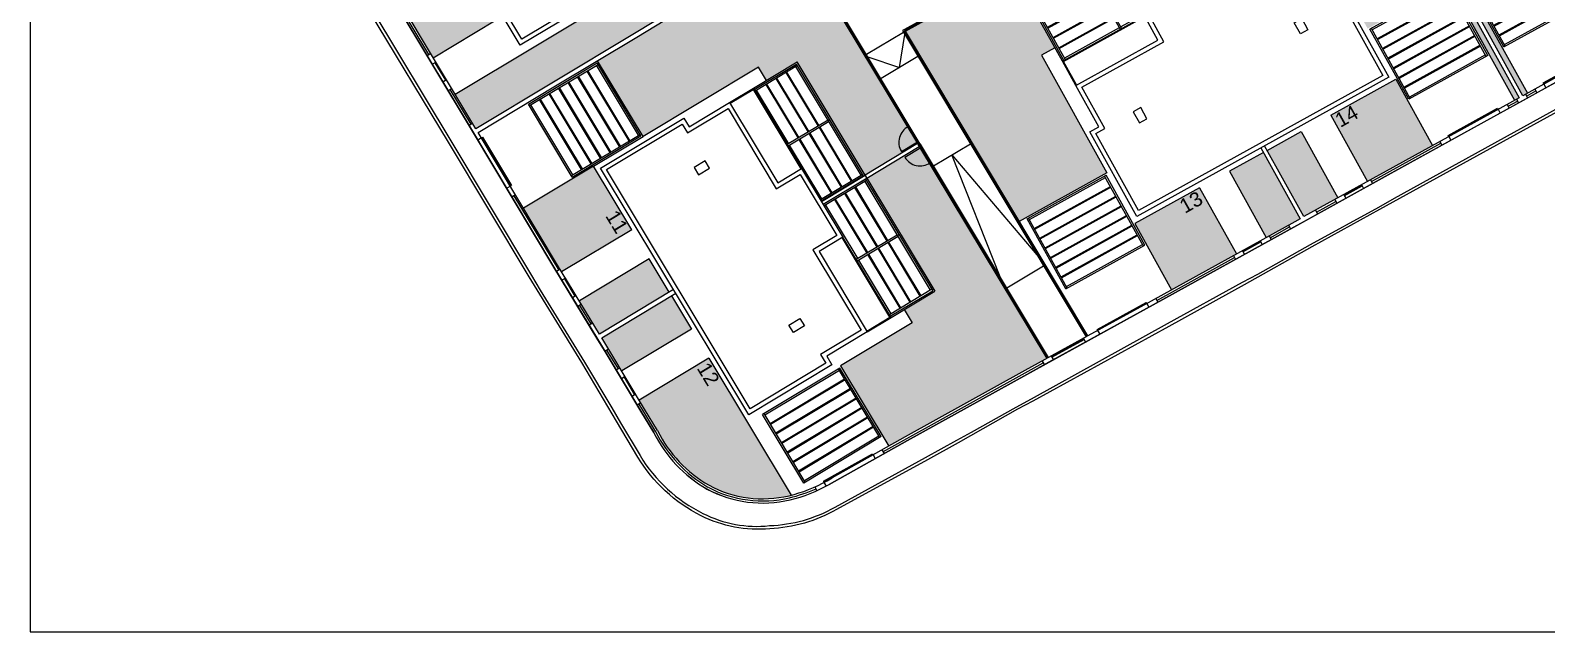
# Model space of a CAD drawing. Header units: millimetres. Extents: x 441061 to 442903, y 4515148 to 4515613.
# Drawn here: x 441933.5 to 442022.5, y 4515512.4 to 4515547.8 of the extents above; entities that cross this region are included whole.
import ezdxf
from ezdxf.enums import TextEntityAlignment as Align

# ---------------------------------------------------------------- set-up
doc = ezdxf.new("R2010")
doc.units = ezdxf.units.MM
doc.layers.add('01_cartela', color=6, linetype='Continuous', plot=False)
doc.layers.add('01_cesped', color=7, linetype='Continuous', true_color=0x659a66)
for name, color, linetype in [('01_cotas', 254, 'Continuous'), ('01_mono CUBIERTA', 2, 'Continuous'), ('01_piscinas', 254, 'Continuous'), ('01_PÉRGOLAS', 254, 'Continuous')]:
    doc.layers.add(name, color=color, linetype=linetype)
doc.styles.add('Estilo1', font='swissel.ttf')

# ---------------------------------------------------------------- blocks, each defined once
blk = doc.blocks.new('A$C04DE6D7D')
at = {"layer": '01_mono CUBIERTA', "color": 254}
for p, q in [((0.6, 4.63, 0), (0.6, 3, 0)), ((0.62, 4.63, 0), (0.62, 3.02, 0)), ((0.65, 4.63, 0), (0.65, 3.05, 0)), ((16.25, 4.63, 0), (16.25, 3.05, 0)), ((16.28, 4.63, 0), (16.28, 3.02, 0)), ((16.3, 4.63, 0), (16.3, 3, 0)), ((0.6, 3, 0), (6.1, 3, 0)), ((0.6, 3, 0), (0.6, 0, 0)), ((0.62, 3.02, 0), (6.1, 3.02, 0)), ((0.65, 3.05, 0), (6.1, 3.05, 0)), ((0.69, 3, 0), (0.69, 0.1, 0)), ((0.79, 0.1, 0), (0.79, 3, 0)), ((4.465, 2.9), (0.79, 2.9, 0)), ((4.465, 0.2), (4.465, 3)), ((4.565, 0.2), (4.565, 3)), ((8.24, 2.9, 0), (4.565, 2.9)), ((8.24, 0.1, 0), (8.24, 3, 0)), ((8.34, 0.1, 0), (8.34, 3, 0)), ((8.35, 3, 0), (8.35, 0, 0)), ((8.35, 3, 0), (8.35, 0, 0)), ((8.55, 3, 0), (8.55, 0, 0)), ((8.55, 3, 0), (8.55, 0, 0)), ((8.56, 0.1, 0), (8.56, 3, 0)), ((8.66, 0.1, 0), (8.66, 3, 0)), ((8.66, 2.9, 0), (12.335, 2.9)), ((16.25, 3.05, 0), (10.8, 3.05, 0)), ((16.28, 3.02, 0), (10.8, 3.02, 0)), ((16.3, 3, 0), (10.8, 3, 0)), ((12.335, 0.2), (12.335, 3)), ((12.435, 0.2), (12.435, 3)), ((12.435, 2.9), (16.11, 2.9, 0)), ((16.11, 0.1, 0), (16.11, 3, 0)), ((16.21, 3, 0), (16.21, 0.1, 0)), ((16.3, 3, 0), (16.3, 0, 0)), ((0.79, 2.262, 0), (4.465, 2.262)), ((0.79, 2.212, 0), (4.465, 2.212)), ((4.565, 2.262), (8.24, 2.262, 0)), ((4.565, 2.212), (8.24, 2.212, 0)), ((12.335, 2.262), (8.66, 2.262, 0)), ((12.335, 2.212), (8.66, 2.212, 0)), ((16.11, 2.262, 0), (12.435, 2.262)), ((16.11, 2.212, 0), (12.435, 2.212)), ((0.79, 1.575, 0), (4.465, 1.575)), ((0.79, 1.525, 0), (4.465, 1.525)), ((4.565, 1.575), (8.24, 1.575, 0)), ((4.565, 1.525), (8.24, 1.525, 0)), ((12.335, 1.575), (8.66, 1.575, 0)), ((12.335, 1.525), (8.66, 1.525, 0)), ((16.11, 1.575, 0), (12.435, 1.575)), ((16.11, 1.525, 0), (12.435, 1.525)), ((8.34, 0.1, 0), (0.69, 0.1, 0)), ((0.79, 0.887, 0), (4.465, 0.887)), ((0.79, 0.837, 0), (4.465, 0.837)), ((8.24, 0.2, 0), (0.79, 0.2, 0)), ((4.515, 0.1), (4.515, 0.2)), ((4.515, 0.1), (4.515, 0.2)), ((4.565, 0.887), (8.24, 0.887, 0)), ((4.565, 0.837), (8.24, 0.837, 0)), ((8.56, 0.1, 0), (16.21, 0.1, 0)), ((12.335, 0.887), (8.66, 0.887, 0)), ((12.335, 0.837), (8.66, 0.837, 0)), ((8.66, 0.2, 0), (16.11, 0.2, 0)), ((12.385, 0.1), (12.385, 0.2)), ((12.385, 0.1), (12.385, 0.2)), ((16.11, 0.887, 0), (12.435, 0.887)), ((16.11, 0.837, 0), (12.435, 0.837)), ((8.35, 0, 0), (0.6, 0, 0)), ((8.55, 0, 0), (8.35, 0, 0)), ((8.35, 0, 0), (8.55, 0, 0)), ((8.55, 0, 0), (16.3, 0, 0))]:
    blk.add_line(p, q, dxfattribs=at)
at = {"layer": '01_mono CUBIERTA', "color": 254, "elevation": 0}
for points in [[(0, 7.405), (0, 13.1), (16.9, 13.1), (16.9, 7.405), (16.3, 7.405), (16.3, 4.63), (10.8, 4.63), (10.8, 3), (6.1, 3), (6.1, 4.63), (0.6, 4.63), (0.6, 7.405)], [(0.26, 7.665), (0.26, 12.84), (16.64, 12.84), (16.64, 7.665), (16.04, 7.665), (16.04, 4.89), (10.54, 4.89), (10.54, 3.261), (6.36, 3.261), (6.36, 4.89), (0.86, 4.89), (0.86, 7.665)], [(2.8, 7.617), (2.8, 8.367), (3.3, 8.367), (3.3, 7.617)], [(14.1, 7.617), (14.1, 8.367), (13.6, 8.367), (13.6, 7.617)]]:
    blk.add_lwpolyline(points, close=True, dxfattribs=at)
blk = doc.blocks.new('A$C06A90F9E')
at = {"layer": '01_mono CUBIERTA', "color": 254}
for p, q in [((0.4, 3), (0.4, 4.63)), ((0.42, 4.63), (0.42, 3.02)), ((0.45, 4.63), (0.45, 3.05)), ((0.4, 3), (5.375, 3)), ((0.4, 3), (0.4, 0)), ((0.42, 3.02), (5.375, 3.02)), ((0.45, 3.05), (5.375, 3.05)), ((0.49, 3), (0.49, 0.1)), ((0.59, 0.1), (0.59, 3)), ((0.59, 2.9, 0), (4.11, 2.9, 0)), ((4.11, 0.2, 0), (4.11, 3, 0)), ((4.21, 0.2, 0), (4.21, 3, 0)), ((4.21, 2.9, 0), (7.73, 2.9, 0)), ((7.73, 0.1, 0), (7.73, 3, 0)), ((7.83, 3, 0), (7.83, 0.1, 0)), ((7.92, 3, 0), (7.92, 0, 0)), ((4.11, 2.262, 0), (0.59, 2.262, 0)), ((4.11, 2.212, 0), (0.59, 2.212, 0)), ((7.73, 2.262, 0), (4.21, 2.262, 0)), ((7.73, 2.212, 0), (4.21, 2.212, 0)), ((4.11, 1.575, 0), (0.59, 1.575, 0)), ((4.11, 1.525, 0), (0.59, 1.525, 0)), ((7.73, 1.575, 0), (4.21, 1.575, 0)), ((7.73, 1.525, 0), (4.21, 1.525, 0)), ((0.49, 0.1, 0), (7.83, 0.1, 0)), ((4.11, 0.887, 0), (0.59, 0.887, 0)), ((4.11, 0.837, 0), (0.59, 0.837, 0)), ((0.59, 0.2, 0), (7.73, 0.2, 0)), ((4.16, 0.1, 0), (4.16, 0.2, 0)), ((4.16, 0.1, 0), (4.16, 0.2, 0)), ((7.73, 0.887, 0), (4.21, 0.887, 0)), ((7.73, 0.837, 0), (4.21, 0.837, 0)), ((0.4, 0, 0), (7.92, 0, 0))]:
    blk.add_line(p, q, dxfattribs=at)
for points in [[(0, 13.7), (8.12, 13.7), (8.12, 10.6), (7.92, 10.6), (7.92, 3), (5.375, 3), (5.375, 4.63), (0.4, 4.63), (0.4, 7.68), (0, 7.68)], [(0.26, 13.44), (7.86, 13.44), (7.86, 10.86), (7.66, 10.86), (7.66, 3.26), (5.635, 3.26), (5.635, 4.89), (0.66, 4.89), (0.66, 7.94), (0.26, 7.94)], [(2.46, 7.867), (2.46, 8.617), (2.96, 8.617), (2.96, 7.867)]]:
    blk.add_lwpolyline(points, close=True, dxfattribs=at)
blk = doc.blocks.new('A$C3397442D')
at = {"layer": '01_cotas'}
for p, q in [((0, 4.7), (0, 0)), ((0, 4.7), (5.3, 4.7)), ((0.1, 4.7), (0.1, 0)), ((0.1, 4.6), (5.2, 4.6)), ((5.2, 4.7), (5.2, 0)), ((5.3, 4.7), (5.3, 0)), ((0.1, 4), (5.2, 4)), ((0.1, 3.95), (5.2, 3.95)), ((0.1, 3.35), (5.2, 3.35)), ((0.1, 3.3), (5.2, 3.3)), ((0.1, 2.7), (5.2, 2.7)), ((0.1, 2.65), (5.2, 2.65)), ((0.1, 2.05), (5.2, 2.05)), ((0.1, 2), (5.2, 2)), ((0.1, 1.4), (5.2, 1.4)), ((0.1, 1.35), (5.2, 1.35)), ((0.1, 0.75), (5.2, 0.75)), ((0.1, 0.7), (5.2, 0.7)), ((0.1, 0.1), (5.2, 0.1)), ((0, 0), (5.3, 0))]:
    blk.add_line(p, q, dxfattribs=at)
blk = doc.blocks.new('A$C0CC865AA')
at = {"layer": '01_cotas'}
for p, q in [((0, 4.278), (4.029, 6.697)), ((0.051, 4.192), (4.081, 6.612)), ((5.946, 2.145), (3.481, 6.251)), ((6.461, 2.454), (3.995, 6.56)), ((6.598, 2.419), (4.029, 6.697)), ((4.789, 1.45), (2.323, 5.556)), ((4.832, 1.476), (2.366, 5.582)), ((5.346, 1.784), (2.881, 5.891)), ((5.389, 1.81), (2.924, 5.917)), ((5.904, 2.119), (3.438, 6.226)), ((3.117, 0.446), (0.652, 4.553)), ((3.16, 0.472), (0.694, 4.578)), ((3.674, 0.781), (1.209, 4.887)), ((3.717, 0.806), (1.252, 4.913)), ((4.232, 1.115), (1.766, 5.222)), ((4.275, 1.141), (1.809, 5.248)), ((2.569, 0), (0, 4.278)), ((2.603, 0.137), (0.137, 4.244)), ((2.517, 0.086), (6.547, 2.505)), ((2.569, 0), (6.598, 2.419))]:
    blk.add_line(p, q, dxfattribs=at)

msp = doc.modelspace()

# ---------------------------------------------------------------- hatches: boundary and pattern name
at = {"layer": '01_cesped', "true_color": 0xc1d7c2}
h = msp.add_hatch(color=9, dxfattribs=at)
h.dxf.hatch_style = 1
h.paths.add_polyline_path([(442021.121, 4515543.922), (442021.392, 4515544.072), (442017.594, 4515550.935), (442022.407, 4515553.598), (442018.58, 4515560.514), (442019.367, 4515560.95), (442018.35, 4515562.787), (442025.131, 4515566.539), (442023.699, 4515569.18), (442022.443, 4515568.499), (442020.94, 4515567.662), (442019.182, 4515566.684), (442017.649, 4515565.836), (442016.256, 4515565.065), (442014.594, 4515564.145), (442013.57, 4515563.579), (442012.477, 4515562.975), (442011.023, 4515562.171)])
h = msp.add_hatch(color=9, dxfattribs=at)
h.dxf.hatch_style = 1
h.paths.add_polyline_path([(441961.542, 4515559.261), (441971.217, 4515565.07), (441975.464, 4515557.995), (441978.311, 4515553.253), (441959.691, 4515541.983), (441958.474, 4515544.011), (441972.495, 4515552.43), (441972.032, 4515553.201), (441973.832, 4515554.282), (441969.961, 4515560.729), (441968.161, 4515559.648), (441967.698, 4515560.42), (441962.663, 4515557.395)])
h = msp.add_hatch(color=9, dxfattribs=at)
h.dxf.hatch_style = 1
h.paths.add_polyline_path([(441998.174, 4515555.057), (442010.803, 4515562.052), (442020.902, 4515543.801), (442020.633, 4515543.653), (442016.829, 4515550.525), (442012.017, 4515547.861), (442008.188, 4515554.776), (442007.403, 4515554.342), (442006.386, 4515556.179), (441999.625, 4515552.436)])
h = msp.add_hatch(color=9, dxfattribs=at)
h.dxf.hatch_style = 1
h.paths.add_polyline_path([(441996.707, 4515539.385), (441992.878, 4515546.3), (441993.666, 4515546.736), (441992.649, 4515548.577), (441999.405, 4515552.318), (441997.95, 4515554.946), (441996.564, 4515554.178), (441994.547, 4515553.061), (441992.368, 4515551.853), (441990.22, 4515550.662), (441987.741, 4515549.289), (441984.887, 4515547.707), (441988.415, 4515541.816), (441991.574, 4515536.543)])
h = msp.add_hatch(color=9, dxfattribs=at)
h.dxf.hatch_style = 1
h.paths.add_polyline_path([(441966.828, 4515545.977), (441978.44, 4515553.038), (441983.027, 4515545.399), (441985.604, 4515541.106), (441982.53, 4515539.26), (441978.541, 4515545.904), (441976.74, 4515544.823), (441976.277, 4515545.595), (441969.5, 4515541.526)])
h = msp.add_hatch(color=9, dxfattribs=at)
h.dxf.hatch_style = 1
h.paths.add_polyline_path([(441954.609, 4515550.451), (441958.298, 4515552.666), (441960.878, 4515548.371), (441957.187, 4515546.155)])
h = msp.add_hatch(color=9, dxfattribs=at)
h.dxf.hatch_style = 1
h.paths.add_polyline_path([(442009.856, 4515542.783), (442013.662, 4515544.89), (442015.818, 4515540.996), (442012.012, 4515538.889)])
h = msp.add_hatch(color=9, dxfattribs=at)
h.dxf.hatch_style = 1
h.paths.add_polyline_path([(442006.116, 4515540.713), (442008.106, 4515541.815), (442010.263, 4515537.923), (442008.271, 4515536.82)])
h = msp.add_hatch(color=9, dxfattribs=at)
h.dxf.hatch_style = 1
h.paths.add_polyline_path([(441981.084, 4515528.069), (441983.918, 4515523.35), (441993.181, 4515528.486), (441985.707, 4515540.934), (441982.633, 4515539.088), (441986.622, 4515532.444), (441984.822, 4515531.363), (441985.285, 4515530.591)])
h = msp.add_hatch(color=9, dxfattribs=at)
h.dxf.hatch_style = 1
h.paths.add_polyline_path([(442003.907, 4515539.49), (442005.897, 4515540.592), (442008.054, 4515536.699), (442006.062, 4515535.596)])
h = msp.add_hatch(color=9, dxfattribs=at)
h.dxf.hatch_style = 1
h.paths.add_polyline_path([(441962.483, 4515537.313), (441966.589, 4515539.778), (441968.828, 4515536.049), (441964.718, 4515533.581)])
h = msp.add_hatch(color=9, dxfattribs=at)
h.dxf.hatch_style = 1
h.paths.add_polyline_path([(441998.351, 4515536.414), (442002.157, 4515538.521), (442004.313, 4515534.628), (442000.507, 4515532.521)])
h = msp.add_hatch(color=9, dxfattribs=at)
h.dxf.hatch_style = 1
h.paths.add_polyline_path([(441965.756, 4515531.871), (441969.858, 4515534.334), (441971.029, 4515532.384), (441966.936, 4515529.926)])
h = msp.add_hatch(color=9, dxfattribs=at)
h.dxf.hatch_style = 1
h.paths.add_polyline_path([(441967.066, 4515529.713), (441971.157, 4515532.169), (441972.329, 4515530.219), (441968.238, 4515527.767)])
h = msp.add_hatch(color=9, dxfattribs=at)
h.dxf.hatch_style = 1
h.paths.add_polyline_path([(441969.269, 4515526.049), (441973.358, 4515528.504), (441978.186, 4515520.463), (441977.443, 4515520.317), (441976.36, 4515520.254), (441975.332, 4515520.359), (441974.458, 4515520.579), (441973.58, 4515520.935), (441972.778, 4515521.421), (441972.176, 4515521.893), (441971.619, 4515522.428), (441971.054, 4515523.102), (441970.521, 4515523.921), (441969.964, 4515524.888)])

# ---------------------------------------------------------------- linework, layer by layer
at = {"layer": '01_cartela', "color": 3, "elevation": 0}
msp.add_lwpolyline([(441933.538, 4515612.944), (441933.538, 4515512.447), (442076.515, 4515512.447), (442076.515, 4515612.944)], close=True, dxfattribs=at)
at = {"layer": '01_piscinas'}
for p, q in [((442010.803, 4515562.052), (442020.902, 4515543.801)), ((442021.121, 4515543.922), (442011.022, 4515562.172)), ((441984.887, 4515547.707), (441998.056, 4515555.006)), ((441959.541, 4515541.748), (441952.28, 4515553.846)), ((441959.691, 4515541.983), (441952.558, 4515553.867)), ((441978.414, 4515553.082), (441985.656, 4515541.02)), ((441958.474, 4515544.011, 0), (441972.495, 4515552.43, 0)), ((441973.651, 4515550.41), (441968.992, 4515547.568)), ((442016.829, 4515550.525), (442020.633, 4515543.653)), ((442017.594, 4515550.935), (442021.392, 4515544.072)), ((441956.926, 4515546.348, 0), (441954.651, 4515550.137)), ((441969.122, 4515547.354), (441973.782, 4515550.197)), ((441957.187, 4515546.155, 0), (441960.877, 4515548.37, 0)), ((441984.78, 4515547.642), (441982.61, 4515546.339)), ((441984.887, 4515547.707), (441984.844, 4515547.681)), ((441984.862, 4515547.75, 0), (441984.887, 4515547.707)), ((441984.875, 4515547.63), (441984.887, 4515547.707)), ((441995.603, 4515529.818), (441984.886, 4515547.706)), ((441968.992, 4515547.568), (441964.235, 4515544.712)), ((441964.363, 4515544.497), (441969.122, 4515547.354)), ((441984.544, 4515545.576), (441984.856, 4515547.515)), ((441993.666, 4515546.736), (441992.878, 4515546.3)), ((441956.819, 4515546.284, 0), (441957.033, 4515546.412, 0)), ((441957.128, 4515545.77, 0), (441957.341, 4515545.898, 0)), ((441957.278, 4515545.859, 0), (441957.895, 4515544.83, 0)), ((441957.321, 4515545.885, 0), (441957.938, 4515544.856, 0)), ((441969.5, 4515541.526), (441966.828, 4515545.977)), ((441982.546, 4515546.301), (441982.501, 4515546.274)), ((441982.501, 4515546.274), (441982.577, 4515546.248)), ((441982.687, 4515546.21), (441984.544, 4515545.576)), ((441985.628, 4515546.227), (441983.459, 4515544.925)), ((441985.737, 4515546.292), (441985.692, 4515546.265)), ((441992.878, 4515546.3), (441996.707, 4515539.385)), ((442022.319, 4515544.669), (442025.206, 4515546.267)), ((442022.343, 4515544.625), (442025.231, 4515546.223)), ((441976.277, 4515545.595), (441969.5, 4515541.526)), ((441976.74, 4515544.823), (441976.277, 4515545.595)), ((442023.617, 4515545.299), (442021.121, 4515543.922)), ((442023.738, 4515545.081), (442021.145, 4515543.65)), ((441957.746, 4515544.741, 0), (441957.959, 4515544.869, 0)), ((441958.055, 4515544.226, 0), (441958.268, 4515544.354, 0)), ((441958.161, 4515544.29, 0), (441959.392, 4515542.241)), ((441964.235, 4515544.712), (441959.691, 4515541.983)), ((441959.819, 4515541.769), (441964.363, 4515544.497)), ((441983.395, 4515544.886), (441983.351, 4515544.859)), ((442009.856, 4515542.783), (442013.662, 4515544.89)), ((442013.662, 4515544.89), (442015.818, 4515540.996)), ((442021.335, 4515543.898), (442021.89, 4515544.205)), ((442021.83, 4515544.313), (442021.951, 4515544.094)), ((442022.319, 4515544.669), (442022.343, 4515544.625)), ((442022.355, 4515544.603), (442022.476, 4515544.384)), ((442020.902, 4515543.801), (442013.094, 4515539.492)), ((442021.133, 4515543.643), (442013.215, 4515539.274)), ((442016.745, 4515541.593), (442019.634, 4515543.187)), ((442016.769, 4515541.549), (442019.658, 4515543.143)), ((442019.634, 4515543.187), (442019.658, 4515543.143)), ((442020.196, 4515543.411), (442020.316, 4515543.193)), ((442020.256, 4515543.302), (442020.809, 4515543.608)), ((442020.749, 4515543.717), (442020.87, 4515543.498)), ((442021.145, 4515543.65), (442021.133, 4515543.643)), ((442021.274, 4515544.007), (442021.395, 4515543.788)), ((441959.498, 4515542.305), (441959.283, 4515542.176)), ((442009.856, 4515542.783), (442012.01, 4515538.892)), ((442019.67, 4515543.122), (442019.791, 4515542.903)), ((441964.264, 4515533.848), (441959.541, 4515541.748)), ((441960.012, 4515541.447), (441959.798, 4515541.319)), ((441964.478, 4515533.977), (441959.819, 4515541.769)), ((441960.033, 4515541.46), (441960.076, 4515541.486)), ((441960.033, 4515541.46), (441961.732, 4515538.631)), ((441960.076, 4515541.486), (441961.775, 4515538.657)), ((441966.589, 4515539.778), (441969.5, 4515541.526)), ((442006.116, 4515540.713), (442008.106, 4515541.815)), ((442008.106, 4515541.815), (442010.261, 4515537.922)), ((442016.769, 4515541.549), (442016.745, 4515541.593)), ((442016.781, 4515541.527), (442016.902, 4515541.308)), ((441985.604, 4515541.106, 0), (441982.53, 4515539.26, 0)), ((441982.633, 4515539.088, 0), (441985.707, 4515540.934, 0)), ((441984.653, 4515540.651), (441985.597, 4515541.218)), ((441984.859, 4515540.308), (441985.803, 4515540.875)), ((441985.656, 4515541.02), (441985.665, 4515541.005)), ((441985.665, 4515541.005), (441985.656, 4515541.02)), ((441985.665, 4515541.005), (441993.181, 4515528.486)), ((441986.537, 4515539.799), (441988.702, 4515541.096)), ((441988.766, 4515541.135), (441988.808, 4515541.16)), ((442005.897, 4515540.592), (442003.907, 4515539.49)), ((442005.751, 4515540.856), (442008.053, 4515536.698)), ((442008.271, 4515536.82), (442005.97, 4515540.977)), ((442012.246, 4515538.88), (442016.316, 4515541.128)), ((442016.256, 4515541.237), (442016.376, 4515541.018)), ((441966.589, 4515539.778), (441962.483, 4515537.313)), ((441968.828, 4515536.049), (441966.589, 4515539.778)), ((441986.427, 4515539.733), (441986.472, 4515539.76)), ((441990.442, 4515533.294), (441987.617, 4515540.446)), ((441987.617, 4515540.446), (441992.612, 4515534.57)), ((441996.707, 4515539.385), (441991.574, 4515536.543)), ((442003.907, 4515539.49), (442006.062, 4515535.596)), ((442013.094, 4515539.492), (442008.271, 4515536.82)), ((442013.215, 4515539.274), (442008.288, 4515536.543)), ((442011.661, 4515538.698), (442011.782, 4515538.479)), ((442012.185, 4515538.989), (442012.307, 4515538.77)), ((441961.71, 4515538.618), (441961.497, 4515538.49)), ((441961.732, 4515538.631), (441961.775, 4515538.657)), ((441962.013, 4515538.1), (441961.805, 4515537.975)), ((441961.91, 4515538.038), (441964.553, 4515533.683, 0)), ((442002.157, 4515538.521), (441998.351, 4515536.414)), ((442002.157, 4515538.521), (442004.313, 4515534.628)), ((442010.086, 4515537.825), (442010.207, 4515537.607)), ((442010.611, 4515538.116), (442010.732, 4515537.898)), ((442010.623, 4515538.094), (442011.673, 4515538.676)), ((442010.647, 4515538.051), (442011.697, 4515538.632)), ((442008.949, 4515537.195), (442009.07, 4515536.976)), ((442009.01, 4515537.086), (442010.147, 4515537.716)), ((441968.828, 4515536.049), (441964.718, 4515533.581)), ((441998.351, 4515536.414), (442000.507, 4515532.52)), ((442007.738, 4515536.524), (441999.313, 4515531.859)), ((442007.86, 4515536.306), (441999.434, 4515531.641)), ((442006.298, 4515535.584), (442007.435, 4515536.214)), ((442007.375, 4515536.323), (442007.496, 4515536.104)), ((442008.053, 4515536.698), (442007.738, 4515536.524)), ((442008.283, 4515536.54), (442007.86, 4515536.306)), ((442008.288, 4515536.543), (442008.283, 4515536.54)), ((442004.675, 4515534.799), (442005.725, 4515535.381)), ((442004.699, 4515534.756), (442005.749, 4515535.337)), ((442005.712, 4515535.403), (442005.834, 4515535.184)), ((442006.237, 4515535.693), (442006.358, 4515535.474)), ((441969.858, 4515534.334), (441965.756, 4515531.871)), ((441971.029, 4515532.384), (441969.858, 4515534.334)), ((441999.65, 4515531.901), (442004.199, 4515534.42)), ((442004.138, 4515534.531), (442004.259, 4515534.312)), ((442004.663, 4515534.821), (442004.784, 4515534.603)), ((441966.787, 4515529.691), (441964.264, 4515533.848)), ((441964.628, 4515533.729, 0), (441964.415, 4515533.599)), ((441966.936, 4515529.926), (441964.478, 4515533.977)), ((441990.835, 4515532.64), (441992.993, 4515533.933)), ((441992.908, 4515534.221), (441993.099, 4515533.997)), ((441993.058, 4515533.972), (441993.099, 4515533.997)), ((441964.94, 4515533.216, 0), (441964.726, 4515533.086)), ((441964.876, 4515533.177, 0), (441965.498, 4515532.151, 0)), ((441964.918, 4515533.203, 0), (441965.541, 4515532.177, 0)), ((441971.286, 4515532.538), (441966.936, 4515529.926)), ((441990.726, 4515532.575), (441990.61, 4515532.868)), ((441990.726, 4515532.575), (441990.77, 4515532.602)), ((441965.562, 4515532.19, 0), (441965.349, 4515532.06)), ((441965.874, 4515531.677, 0), (441965.66, 4515531.547)), ((441965.767, 4515531.612, 0), (441966.422, 4515530.521)), ((441967.066, 4515529.713), (441971.415, 4515532.324)), ((441971.157, 4515532.169), (441972.329, 4515530.219)), ((441999.313, 4515531.859), (441995.603, 4515529.818)), ((441999.434, 4515531.641), (441995.731, 4515529.604)), ((441996.136, 4515530.197), (441999.027, 4515531.788)), ((441996.16, 4515530.153), (441999.051, 4515531.744)), ((441999.027, 4515531.788), (441999.051, 4515531.744)), ((441999.063, 4515531.723), (441999.183, 4515531.504)), ((441999.589, 4515532.012), (441999.709, 4515531.793)), ((441984.822, 4515531.363), (441985.285, 4515530.591)), ((441966.323, 4515530.463), (441966.534, 4515530.589)), ((441972.329, 4515530.219), (441968.24, 4515527.764)), ((441985.285, 4515530.591), (441981.084, 4515528.069)), ((441995.603, 4515529.818), (441991.895, 4515527.778)), ((441996.136, 4515530.197), (441996.16, 4515530.153)), ((441996.172, 4515530.131), (441996.292, 4515529.912)), ((441967.331, 4515528.795), (441966.787, 4515529.691)), ((441967.545, 4515528.924), (441967.066, 4515529.713)), ((441967.25, 4515528.919), (441967.468, 4515529.05)), ((441967.359, 4515528.985), (441968.027, 4515527.875, 0)), ((441969.584, 4515525.521), (441967.545, 4515528.924)), ((441995.731, 4515529.604), (441993.31, 4515528.272)), ((441993.457, 4515528.609), (441995.352, 4515529.652)), ((441993.483, 4515528.566), (441995.376, 4515529.608)), ((441995.34, 4515529.674), (441995.46, 4515529.455)), ((441969.37, 4515525.393), (441967.331, 4515528.795)), ((441973.358, 4515528.504), (441969.268, 4515526.049)), ((441973.358, 4515528.504), (441978.186, 4515520.463)), ((441981.084, 4515528.069), (441983.918, 4515523.35)), ((441983.574, 4515523.012, 7.721), (441992.977, 4515528.243, 838.485)), ((441993.31, 4515528.272), (441992.016, 4515527.56)), ((441992.918, 4515528.341), (441993.047, 4515528.127)), ((441993.444, 4515528.631), (441993.573, 4515528.416)), ((441968.135, 4515527.939, 0), (441967.92, 4515527.811)), ((441968.443, 4515527.425, 0), (441968.229, 4515527.296)), ((441968.379, 4515527.386, 0), (441968.996, 4515526.357, 0)), ((441968.422, 4515527.412, 0), (441969.039, 4515526.383, 0)), ((441991.895, 4515527.778), (441984.883, 4515523.894)), ((441992.016, 4515527.56), (441985.005, 4515523.676)), ((441969.06, 4515526.395, 0), (441968.846, 4515526.267)), ((441969.369, 4515525.881, 0), (441969.154, 4515525.752)), ((441969.477, 4515525.457), (441969.261, 4515525.817)), ((441970.125, 4515524.135), (441969.37, 4515525.393)), ((441970.237, 4515524.191), (441969.477, 4515525.457)), ((441970.344, 4515524.255), (441969.584, 4515525.521)), ((441984.883, 4515523.894), (441980.601, 4515521.479)), ((441985.005, 4515523.676), (441980.722, 4515521.261)), ((441980.075, 4515521.277), (441982.953, 4515522.892)), ((441980.1, 4515521.234), (441982.978, 4515522.848)), ((441982.953, 4515522.892), (441982.978, 4515522.848)), ((441982.99, 4515522.826), (441983.112, 4515522.609)), ((441983.512, 4515523.121), (441983.635, 4515522.903)), ((441979.696, 4515520.728), (441979.594, 4515520.956)), ((441980.075, 4515521.277), (441980.1, 4515521.234)), ((441980.112, 4515521.212), (441980.234, 4515520.994)), ((441980.298, 4515521.315), (441980.601, 4515521.479)), ((441980.722, 4515521.261), (441980.42, 4515521.097))]:
    msp.add_line(p, q, dxfattribs=at)
for points in [[(441993.226, 4515528.511), (441985.709, 4515541.032), (441985.7, 4515541.046), (441978.458, 4515553.109), (441978.42, 4515553.172), (441971.171, 4515565.246), (441971.171, 4515565.246), (441963.939, 4515577.292), (441957.926, 4515587.307)], [(441993.291, 4515528.55), (441985.773, 4515541.07), (441985.764, 4515541.085), (441978.522, 4515553.148), (441978.484, 4515553.211), (441971.197, 4515565.349), (441971.196, 4515565.349), (441964.003, 4515577.33), (441958, 4515587.329)]]:
    msp.add_lwpolyline(points, dxfattribs=at)
for points in [[(442072.444, 4515584.322, 0.016487), (442068.584, 4515583.992, 0.014757), (442061.145, 4515582.885, 0.006475), (442055.369, 4515581.582, 0.008166), (442048.135, 4515579.727, 0.021654), (442039.016, 4515576.612, 0.020322), (442030.732, 4515572.981, 0.00713), (442025.173, 4515570.121, 0.000222), (442025.002, 4515570.029), (442023.712, 4515569.33), (442022.424, 4515568.631, 0.002681), (442020.371, 4515567.485), (442013.469, 4515563.666), (442010.854, 4515562.223), (442002.94, 4515557.855), (441997.997, 4515555.116), (441984.828, 4515547.817), (441984.714, 4515547.753), (441995.496, 4515529.756)], [(442072.442, 4515584.247, 0.016462), (442068.593, 4515583.918, 0.014755), (442061.16, 4515582.812, 0.006474), (442055.386, 4515581.509, 0.008165), (442048.156, 4515579.655, 0.021653), (442039.043, 4515576.542, 0.020322), (442030.765, 4515572.914, 0.00713), (442025.209, 4515570.055, 0.000222), (442025.037, 4515569.963), (442023.748, 4515569.264), (442022.46, 4515568.565, 0.002681), (442020.408, 4515567.419), (442013.506, 4515563.6), (442010.891, 4515562.157), (442002.976, 4515557.79), (441998.034, 4515555.05), (441984.864, 4515547.751), (441984.818, 4515547.725), (441995.56, 4515529.795)], [(441954.462, 4515550.219), (441959.248, 4515542.238), (441964.264, 4515533.848), (441967.331, 4515528.795), (441969.37, 4515525.393), (441970.125, 4515524.135, 0.146839), (441973.245, 4515520.827, 0.183488), (441978.119, 4515520.19, 0.071368), (441980.42, 4515521.097), (441980.722, 4515521.261), (441985.005, 4515523.676), (441992.016, 4515527.56), (441999.434, 4515531.641), (442007.86, 4515536.306), (442013.215, 4515539.274), (442023.738, 4515545.081)], [(442024.492, 4515543.723), (442012.711, 4515537.246), (442008.733, 4515535.054), (442004.769, 4515532.816), (442000.343, 4515530.372), (441992.373, 4515525.985), (441991.466, 4515525.515), (441987.977, 4515523.545), (441986.18, 4515522.548), (441980.852, 4515519.627, -0.121125), (441976.931, 4515518.494, -0.140664), (441972.903, 4515519.254, -0.142395), (441969.188, 4515522.7), (441967.945, 4515524.807), (441965.911, 4515528.251), (441962.815, 4515533.282), (441958.078, 4515541.201), (441953.45, 4515548.867)], [(441953.584, 4515548.99), (441958.21, 4515541.267), (441962.949, 4515533.366), (441963.46, 4515532.498), (441966.049, 4515528.283), (441967.655, 4515525.594), (441968.165, 4515524.719), (441969.317, 4515522.787, 0.142823), (441973.012, 4515519.393, 0.145776), (441976.914, 4515518.674, 0.118442), (441980.763, 4515519.754), (441986.069, 4515522.684), (441987.915, 4515523.685), (441988.764, 4515524.155), (441991.39, 4515525.628), (441992.289, 4515526.129), (442000.271, 4515530.547), (442004.671, 4515532.968), (442005.575, 4515533.446), (442008.67, 4515535.182), (442012.674, 4515537.383), (442013.588, 4515537.896), (442024.406, 4515543.88)]]:
    msp.add_lwpolyline(points, format="xyb", dxfattribs=at)
for centre, radius, start, end in [((441985.553, 4515541.191), 1.05, 118.15913, 210.98024), ((441985.759, 4515540.848), 1.05, 210.98024, 303.80135), ((441977.195, 4515527.678), 7.909, 206.61765, 240.03184), ((441977.195, 4515527.678), 7.784, 206.54714, 240.00361), ((441977.195, 4515527.678), 7.659, 206.54714, 240.00361), ((441976.52, 4515526.925), 6.798, 241.79153, 283.34883), ((441976.52, 4515526.925), 6.673, 241.79153, 283.34883), ((441976.108, 4515528.662), 8.458, 283.34883, 299.69477), ((441976.108, 4515528.662), 8.708, 283.34883, 299.67755), ((441976.52, 4515526.925), 6.923, 241.7592, 283.34883), ((441976.108, 4515528.662), 8.583, 283.34883, 294.33586)]:
    msp.add_arc(centre, radius, start, end, dxfattribs=at)

# ---------------------------------------------------------------- block references
at = {"layer": '01_mono CUBIERTA'}
for name, p, rotation in [('A$C06A90F9E', (441974.038, 4515553.939), 120.9802403158276), ('A$C04DE6D7D', (442006.911, 4515556.47, 0), 208.9585834430654), ('A$C04DE6D7D', (441986.931, 4515531.93, 0), 120.9802402774748)]:
    msp.add_blockref(name, p, dxfattribs=dict(at, rotation=rotation))
at = {"layer": '01_PÉRGOLAS', "xscale": -1}
for p, rotation in [((442017.73, 4515550.896), 208.9585672561606), ((441992.029, 4515536.686), 208.9585672613546)]:
    msp.add_blockref('A$C3397442D', p, dxfattribs=dict(at, rotation=rotation))
at = {"layer": '01_PÉRGOLAS'}
for p, rotation in [((442016.791, 4515550.388), 208.9585996072511), ((441981.051, 4515527.93), 210.9829887773408)]:
    msp.add_blockref('A$C3397442D', p, dxfattribs=dict(at, rotation=rotation))
msp.add_blockref('A$C0CC865AA', (441962.774, 4515539.146), dxfattribs=at)

# ---------------------------------------------------------------- texts
at = {"layer": '01_piscinas', "color": 251, "style": 'Estilo1', "text_generation_flag": 6}
for s, rotation, p in [('14', 209.25441, (442010.986, 4515542.35)), ('13', 209.25441, (442001.86, 4515537.3)), ('11', 121.26383, (441967.598, 4515536.303)), ('12', 121.26383, (441972.965, 4515527.36))]:
    msp.add_text(s, height=0.8486, rotation=rotation, dxfattribs=at).set_placement(p, align=Align.CENTER)

doc.saveas('drawing.dxf')
